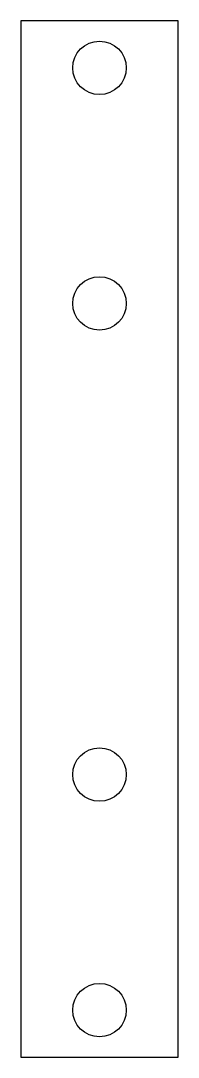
# Model space of a CAD drawing. Header units: millimetres. Extents: x -74 to -64, y -33 to 33.
import ezdxf

# ---------------------------------------------------------------- set-up
doc = ezdxf.new("R2010")
doc.units = ezdxf.units.MM
doc.layers.get('0').update_dxf_attribs({"linetype": 'CONTINUOUS'})

msp = doc.modelspace()

# ---------------------------------------------------------------- linework, layer by layer
msp.add_lwpolyline([(-74, -33), (-64, -33), (-64, 33), (-74, 33)], close=True)
for centre in [(-69, 30), (-69, 15), (-69, -15), (-69, -30)]:
    msp.add_circle(centre, 1.7)

doc.saveas('drawing.dxf')
